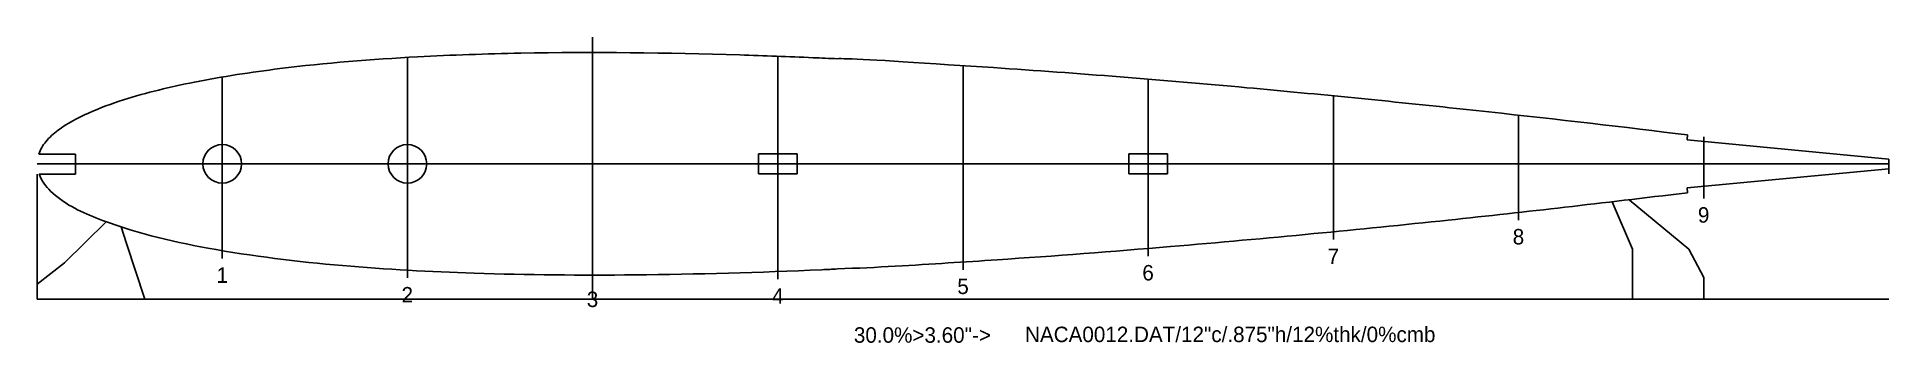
# Model space of a CAD drawing. Header units: inches. Extents: x 0 to 12, y -1.2 to 0.8.
import ezdxf
from ezdxf.lldxf.tags import DXFTag

# ---------------------------------------------------------------- set-up
doc = ezdxf.new("R2010")
doc.units = ezdxf.units.IN
doc.header["$MEASUREMENT"] = 0
for name, color, linetype in [('1', 7, 'Continuous'), ('Default', 7, 'Continuous'), ('TEXT', 7, 'Continuous')]:
    doc.layers.add(name, color=color, linetype=linetype)
tags = doc.linetypes.add('DOT2', pattern=[0.125, 0, -0.125]).pattern_tags.tags
tags[6:7] = [DXFTag(74, 4), DXFTag(75, 0), DXFTag(340, '0'), DXFTag(46, 0.0), DXFTag(50, 0.0), DXFTag(44, 0.0), DXFTag(45, 0.0)]
tags[4:5] = [DXFTag(74, 4), DXFTag(75, 0), DXFTag(340, '0'), DXFTag(46, 0.0), DXFTag(50, 0.0), DXFTag(44, 0.0), DXFTag(45, 0.0)]

# ---------------------------------------------------------------- blocks, each defined once
blk = doc.blocks.new('SE')
at = {"layer": '1', "color": 7, "linetype": 'DOT2'}
blk.add_line((1.2, 0.5618), (1.2, -0.6118), dxfattribs=at)
blk = doc.blocks.new('SE1')
at = {"layer": '1', "color": 7, "linetype": 'DOT2'}
blk.add_line((2.4, 0.6883), (2.4, -0.7383), dxfattribs=at)
blk = doc.blocks.new('SE2')
at = {"layer": '1', "color": 7, "linetype": 'DOT2'}
blk.add_line((3.6, 0.7201), (3.6, -0.7701), dxfattribs=at)
blk = doc.blocks.new('SE3')
at = {"layer": '1', "color": 7, "linetype": 'DOT2'}
blk.add_line((4.8, 0.6962), (4.8, -0.7462), dxfattribs=at)
blk = doc.blocks.new('SE4')
at = {"layer": '1', "color": 7, "linetype": 'DOT2'}
blk.add_line((6, 0.6352), (6, -0.6852), dxfattribs=at)
blk = doc.blocks.new('SE5')
at = {"layer": '1', "color": 7, "linetype": 'DOT2'}
blk.add_line((7.2, 0.5475), (7.2, -0.5975), dxfattribs=at)
blk = doc.blocks.new('SE6')
at = {"layer": '1', "color": 7, "linetype": 'DOT2'}
blk.add_line((8.4, 0.4396), (8.4, -0.4896), dxfattribs=at)
blk = doc.blocks.new('SE7')
at = {"layer": '1', "color": 7, "linetype": 'DOT2'}
blk.add_line((9.6, 0.3148), (9.6, -0.3648), dxfattribs=at)
blk = doc.blocks.new('SE8')
at = {"layer": '1', "color": 7, "linetype": 'DOT2'}
blk.add_line((10.8, 0.1737), (10.8, -0.2237), dxfattribs=at)
blk = doc.blocks.new('SE9')
at = {"layer": '1', "color": 7, "linetype": 'DOT2'}
blk.add_line((12, 0.0151), (12, -0.0651), dxfattribs=at)
blk = doc.blocks.new('SE10')
at = {"layer": '1', "color": 7, "linetype": 'DOT2'}
blk.add_line((12, 0), (0, 0), dxfattribs=at)

msp = doc.modelspace()

# ---------------------------------------------------------------- linework, layer by layer
at = {"color": 7, "linetype": 'Continuous'}
for p, q in [((0, -0.067), (0, -0.875)), ((0, -0.067), (0, -0.875)), ((0, -0.875), (12, -0.875))]:
    msp.add_line(p, q, dxfattribs=at)
at = {"layer": '1', "color": 7, "linetype": 'DOT2'}
for p, q in [((3.6, 0.82), (3.6, -0.875)), ((0.25, 0), (12, 0))]:
    msp.add_line(p, q, dxfattribs=at)
at = {"layer": 'Default', "color": 7, "linetype": 'Continuous'}
for p, q in [((10.692, 0.156), (10.695, 0.187)), ((12, 0.031), (10.692, 0.156)), ((0.25, 0.063), (0.011, 0.063)), ((0.25, 0), (0.25, 0.063)), ((0.25, -0.067), (0.25, 0)), ((4.925, 0.065), (4.675, 0.065)), ((4.675, 0.065), (4.675, -0.065)), ((4.925, -0.065), (4.925, 0.065)), ((5.5, 0), (5.5, 0)), ((7.325, 0.065), (7.075, 0.065)), ((7.075, 0.065), (7.075, -0.065)), ((7.325, -0.065), (7.325, 0.065)), ((12, -0.032), (12, 0.031)), ((0.013, -0.067), (0.25, -0.067)), ((4.675, -0.065), (4.925, -0.065)), ((7.075, -0.065), (7.325, -0.065)), ((10.692, -0.156), (12, -0.032)), ((10.704, -0.552), (10.317, -0.232)), ((10.694, -0.187), (10.692, -0.156)), ((10.339, -0.552), (10.207, -0.245)), ((0.448, -0.375), (0.179, -0.641)), ((0.58, -0.516), (0.545, -0.408)), ((0.699, -0.875), (0.58, -0.516)), ((10.339, -0.875), (10.339, -0.552)), ((10.704, -0.552), (10.8, -0.735)), ((0.179, -0.641), (0, -0.778)), ((0, -0.778), (0, -0.875)), ((10.8, -0.735), (10.8, -0.875)), ((0, -0.875), (0.699, -0.875)), ((10.8, -0.875), (10.339, -0.875))]:
    msp.add_line(p, q, dxfattribs=at)
for centre in [(1.2, 0), (2.4, 0)]:
    msp.add_circle(centre, 0.125, dxfattribs=at)
for points, knots in [([(5.187, 0.68), (5.134, 0.682), (4.923, 0.692), (4.239, 0.717), (3.385, 0.728), (2.39, 0.694), (1.683, 0.638), (1.047, 0.541), (0.632, 0.443), (0.336, 0.336), (0.164, 0.245), (0.057, 0.151), (0.021, 0.092), (0.011, 0.063)], [0, 0, 0, 0, 0.029835, 0.119018, 0.385888, 0.511456, 0.679928, 0.785292, 0.87422, 0.919873, 0.962357, 0.98283, 1, 1, 1, 1]), ([(10.695, 0.187), (10.639, 0.194), (10.181, 0.25), (9.199, 0.362), (7.764, 0.504), (6.648, 0.594), (6.003, 0.635), (5.906, 0.641)], [0, 0, 0, 0, 0.0320828, 0.3040918, 0.5972078, 0.9395685, 1, 1, 1, 1]), ([(0.013, -0.067), (0.028, -0.109), (0.129, -0.238), (0.506, -0.416), (1.145, -0.568), (1.97, -0.667), (2.894, -0.717), (3.93, -0.725), (4.716, -0.702), (5.153, -0.682), (5.187, -0.68)], [0, 0, 0, 0, 0.0249158, 0.0887182, 0.2302573, 0.3960811, 0.556628, 0.7525285, 0.9810497, 1, 1, 1, 1]), ([(5.904, -0.641), (6.01, -0.635), (6.49, -0.604), (7.28, -0.543), (8.256, -0.455), (9.103, -0.37), (9.925, -0.279), (10.403, -0.222), (10.694, -0.187)], [0, 0, 0, 0, 0.066009, 0.300171, 0.494138, 0.675784, 0.833954, 1, 1, 1, 1])]:
    msp.add_open_spline(points, degree=3, knots=knots, dxfattribs=at)
for points in [[(5.187, 0.68), (5.225, 0.684), (5.465, 0.671), (5.906, 0.641)], [(5.187, -0.68), (5.446, -0.67), (5.685, -0.657), (5.904, -0.641)]]:
    msp.add_open_spline(points, degree=3, dxfattribs=at)

# ---------------------------------------------------------------- block references
at = {"layer": '1'}
for name in ['SE2', 'SE1', 'SE3', 'SE4', 'SE', 'SE5', 'SE6', 'SE7', 'SE8', 'SE10', 'SE9']:
    msp.add_blockref(name, (0, 0), dxfattribs=at)

# ---------------------------------------------------------------- texts
at = {"layer": 'TEXT', "char_height": 0.1, "attachment_point": 7}
for s, insert, width in [('{\\fSETxt|b0||i0||c0|p34;\\C7;\\W1.;9}', (10.762, -0.382), 0.09259), ('{\\fSETxt|b0||i0||c0|p34;\\C7;\\W1.;8}', (9.562, -0.523), 0.09259), ('{\\fSETxt|b0||i0||c0|p34;\\C7;\\W1.;7}', (8.363, -0.648), 0.09259), ('{\\fSETxt|b0||i0||c0|p34;\\C7;\\W1.;1}', (1.163, -0.77), 0.06111), ('{\\fSETxt|b0||i0||c0|p34;\\C7;\\W1.;6}', (7.162, -0.756), 0.09259), ('{\\fSETxt|b0||i0||c0|p34;\\C7;\\W1.;2}', (2.362, -0.897), 0.09259), ('{\\fSETxt|b0||i0||c0|p34;\\C7;\\W1.;3}', (3.562, -0.928), 0.09259), ('{\\fSETxt|b0||i0||c0|p34;\\C7;\\W1.;4}', (4.763, -0.905), 0.09259), ('{\\fSETxt|b0||i0||c0|p34;\\C7;\\W1.;5}', (5.963, -0.844), 0.09259), ('{\\fSETxt|b0||i0||c0|p34;\\C7;\\W1.;30.0%>3.60"->}', (5.293, -1.159), 0.97593), ('{\\fSETxt|b0||i0||c0|p34;\\C7;\\W1.;NACA0012.DAT/12"c/.875"h/12%thk/0%cmb}', (6.402, -1.155), 3.10185)]:
    msp.add_mtext(s, dxfattribs=dict(at, insert=insert, width=width))

doc.saveas('drawing.dxf')
